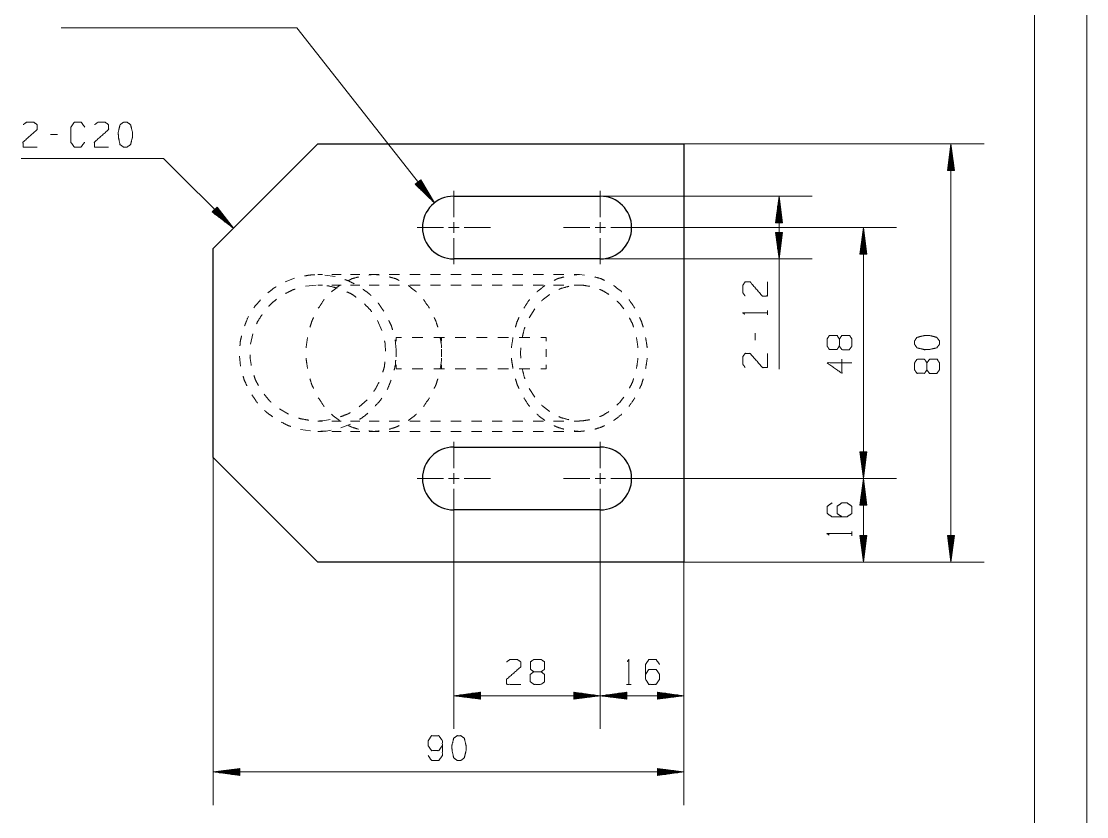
# Model space of a CAD drawing. Header units: millimetres. Extents: x 0 to 420, y 0 to 297.
# Drawn here: x 318.1 to 420, y 139.9 to 216 of the extents above; entities that cross this region are included whole.
import ezdxf

# ---------------------------------------------------------------- set-up
doc = ezdxf.new("R2010")
doc.units = ezdxf.units.MM
doc.layers.add('101', color=7, linetype='Continuous', true_color=0xffffff)

msp = doc.modelspace()

# ---------------------------------------------------------------- linework, layer by layer
at = {"layer": '101', "color": 133, "linetype": 'Continuous', "lineweight": 18}
for p, q in [((420, 0), (420, 297)), ((415, 5), (415, 292))]:
    msp.add_line(p, q, dxfattribs=at)
at = {"layer": '101', "color": 22, "linetype": 'Continuous', "lineweight": 18}
for p, q in [((344.47, 215.33), (321.93, 215.33)), ((357.63, 198.59), (344.47, 215.33)), ((381.49, 204.23), (410.19, 204.23)), ((407.02, 204.23), (406.68, 201.69)), ((406.99, 201.69), (406.99, 204.04)), ((407.35, 201.69), (407.02, 204.23)), ((407.02, 204.23), (407.02, 164.23)), ((407.04, 201.69), (407.04, 204.04)), ((331.74, 202.83), (318.13, 202.83)), ((331.74, 202.83), (338.41, 196.16)), ((406.84, 201.69), (406.84, 202.88)), ((406.89, 201.69), (406.89, 203.27)), ((406.94, 201.69), (406.94, 203.65)), ((407.09, 201.69), (407.09, 203.65)), ((407.14, 201.69), (407.14, 203.27)), ((407.19, 201.69), (407.19, 202.88)), ((406.69, 201.69), (406.69, 201.72)), ((406.69, 201.69), (406.69, 201.72)), ((406.74, 201.69), (406.74, 202.11)), ((406.79, 201.69), (406.79, 202.5)), ((407.25, 201.69), (407.25, 202.5)), ((407.3, 201.69), (407.3, 202.11)), ((407.35, 201.69), (407.35, 201.72)), ((407.35, 201.69), (407.35, 201.72)), ((356.32, 200.79), (355.8, 200.38)), ((356.2, 200.7), (356.94, 199.76)), ((356.24, 200.73), (356.74, 200.1)), ((356.28, 200.76), (356.54, 200.43)), ((356.32, 200.79), (356.34, 200.77)), ((356.32, 200.79), (356.34, 200.77)), ((357.63, 198.59), (356.32, 200.79)), ((406.68, 201.69), (407.35, 201.69)), ((355.8, 200.38), (355.82, 200.36)), ((355.8, 200.38), (355.82, 200.36)), ((355.8, 200.38), (357.63, 198.59)), ((355.84, 200.41), (356.1, 200.09)), ((355.88, 200.45), (356.38, 199.81)), ((355.92, 200.48), (356.66, 199.54)), ((355.96, 200.51), (356.94, 199.27)), ((356, 200.54), (357.21, 199)), ((356.04, 200.57), (357.49, 198.73)), ((356.08, 200.6), (357.53, 198.76)), ((356.12, 200.63), (357.33, 199.09)), ((356.16, 200.67), (357.14, 199.43)), ((373.49, 199.23), (393.75, 199.23)), ((390.58, 199.23), (390.24, 196.69)), ((390.5, 196.69), (390.5, 198.65)), ((390.55, 196.69), (390.55, 199.04)), ((390.91, 196.69), (390.58, 199.23)), ((390.58, 199.23), (390.58, 182.68)), ((390.6, 196.69), (390.6, 199.04)), ((390.66, 196.69), (390.66, 198.65)), ((336.85, 198.19), (336.38, 197.72)), ((336.38, 197.72), (336.4, 197.7)), ((336.38, 197.72), (336.4, 197.7)), ((336.38, 197.72), (338.41, 196.16)), ((336.42, 197.75), (336.71, 197.46)), ((336.45, 197.79), (337.02, 197.22)), ((336.49, 197.83), (337.33, 196.99)), ((336.52, 197.86), (337.64, 196.75)), ((336.56, 197.9), (337.95, 196.51)), ((336.6, 197.93), (338.26, 196.27)), ((336.63, 197.97), (338.29, 196.31)), ((336.67, 198.01), (338.05, 196.62)), ((336.7, 198.04), (337.82, 196.93)), ((336.74, 198.08), (337.58, 197.24)), ((336.78, 198.11), (337.34, 197.55)), ((336.81, 198.15), (337.11, 197.85)), ((338.41, 196.16), (336.85, 198.19)), ((336.85, 198.19), (336.87, 198.16)), ((336.85, 198.19), (336.87, 198.16)), ((390.4, 196.69), (390.4, 197.88)), ((390.45, 196.69), (390.45, 198.27)), ((390.71, 196.69), (390.71, 198.27)), ((390.76, 196.69), (390.76, 197.88)), ((390.24, 196.69), (390.91, 196.69)), ((390.25, 196.69), (390.25, 196.72)), ((390.25, 196.69), (390.25, 196.72)), ((390.3, 196.69), (390.3, 197.11)), ((390.35, 196.69), (390.35, 197.5)), ((390.81, 196.69), (390.81, 197.5)), ((390.86, 196.69), (390.86, 197.11)), ((390.91, 196.69), (390.91, 196.72)), ((390.91, 196.69), (390.91, 196.72)), ((376.99, 196.23), (401.82, 196.23)), ((390.24, 195.77), (390.58, 193.23)), ((390.91, 195.77), (390.24, 195.77)), ((390.25, 195.77), (390.25, 195.74)), ((390.25, 195.77), (390.25, 195.74)), ((390.3, 195.77), (390.3, 195.35)), ((390.35, 195.77), (390.35, 194.97)), ((390.4, 195.77), (390.4, 194.58)), ((390.45, 195.77), (390.45, 194.2)), ((390.5, 195.77), (390.5, 193.81)), ((390.55, 195.77), (390.55, 193.42)), ((390.58, 193.23), (390.91, 195.77)), ((390.6, 195.77), (390.6, 193.42)), ((390.66, 195.77), (390.66, 193.81)), ((390.71, 195.77), (390.71, 194.2)), ((390.76, 195.77), (390.76, 194.58)), ((390.81, 195.77), (390.81, 194.97)), ((390.86, 195.77), (390.86, 195.35)), ((390.91, 195.77), (390.91, 195.74)), ((390.91, 195.77), (390.91, 195.74)), ((398.65, 196.23), (398.31, 193.69)), ((398.57, 193.69), (398.57, 195.65)), ((398.62, 193.69), (398.62, 196.04)), ((398.98, 193.69), (398.65, 196.23)), ((398.65, 172.23), (398.65, 196.23)), ((398.67, 193.69), (398.67, 196.04)), ((398.72, 193.69), (398.72, 195.65)), ((398.47, 193.69), (398.47, 194.88)), ((398.52, 193.69), (398.52, 195.27)), ((398.77, 193.69), (398.77, 195.27)), ((398.82, 193.69), (398.82, 194.88)), ((398.31, 193.69), (398.98, 193.69)), ((398.32, 193.69), (398.32, 193.72)), ((398.32, 193.69), (398.32, 193.72)), ((398.37, 193.69), (398.37, 194.11)), ((398.42, 193.69), (398.42, 194.5)), ((398.88, 193.69), (398.88, 194.5)), ((398.93, 193.69), (398.93, 194.11)), ((398.98, 193.69), (398.98, 193.72)), ((398.98, 193.69), (398.98, 193.72)), ((373.49, 193.23), (393.75, 193.23)), ((336.49, 174.23), (336.49, 140.99)), ((398.98, 174.77), (398.31, 174.77)), ((398.31, 174.77), (398.65, 172.23)), ((398.32, 174.77), (398.32, 174.74)), ((398.32, 174.77), (398.32, 174.74)), ((398.37, 174.77), (398.37, 174.35)), ((398.42, 174.77), (398.42, 173.97)), ((398.47, 174.77), (398.47, 173.58)), ((398.52, 174.77), (398.52, 173.2)), ((398.57, 174.77), (398.57, 172.81)), ((398.62, 174.77), (398.62, 172.42)), ((398.65, 172.23), (398.98, 174.77)), ((398.67, 174.77), (398.67, 172.42)), ((398.72, 174.77), (398.72, 172.81)), ((398.77, 174.77), (398.77, 173.2)), ((398.82, 174.77), (398.82, 173.58)), ((398.88, 174.77), (398.88, 173.97)), ((398.93, 174.77), (398.93, 174.35)), ((398.98, 174.77), (398.98, 174.74)), ((398.98, 174.77), (398.98, 174.74)), ((376.99, 172.23), (401.82, 172.23)), ((376.99, 172.23), (401.82, 172.23)), ((398.65, 172.23), (398.31, 169.69)), ((398.65, 172.23), (398.65, 164.23)), ((398.98, 169.69), (398.65, 172.23)), ((398.52, 169.69), (398.52, 171.27)), ((398.57, 169.69), (398.57, 171.65)), ((398.62, 169.69), (398.62, 172.04)), ((398.67, 169.69), (398.67, 172.04)), ((398.72, 169.69), (398.72, 171.65)), ((398.77, 169.69), (398.77, 171.27)), ((398.42, 169.69), (398.42, 170.5)), ((398.47, 169.69), (398.47, 170.88)), ((398.82, 169.69), (398.82, 170.88)), ((398.88, 169.69), (398.88, 170.5)), ((398.31, 169.69), (398.98, 169.69)), ((398.32, 169.69), (398.32, 169.72)), ((398.32, 169.69), (398.32, 169.72)), ((398.37, 169.69), (398.37, 170.11)), ((398.93, 169.69), (398.93, 170.11)), ((398.98, 169.69), (398.98, 169.72)), ((398.98, 169.69), (398.98, 169.72)), ((359.49, 168.73), (359.49, 148.29)), ((373.49, 168.73), (373.49, 148.29)), ((373.49, 168.73), (373.49, 148.29)), ((398.98, 166.77), (398.31, 166.77)), ((398.31, 166.77), (398.65, 164.23)), ((398.32, 166.77), (398.32, 166.74)), ((398.32, 166.77), (398.32, 166.74)), ((398.37, 166.77), (398.37, 166.35)), ((398.42, 166.77), (398.42, 165.97)), ((398.47, 166.77), (398.47, 165.58)), ((398.52, 166.77), (398.52, 165.2)), ((398.57, 166.77), (398.57, 164.81)), ((398.62, 166.77), (398.62, 164.42)), ((398.65, 164.23), (398.98, 166.77)), ((398.67, 166.77), (398.67, 164.42)), ((398.72, 166.77), (398.72, 164.81)), ((398.77, 166.77), (398.77, 165.2)), ((398.82, 166.77), (398.82, 165.58)), ((398.88, 166.77), (398.88, 165.97)), ((398.93, 166.77), (398.93, 166.35)), ((398.98, 166.77), (398.98, 166.74)), ((398.98, 166.77), (398.98, 166.74)), ((407.35, 166.77), (406.68, 166.77)), ((406.68, 166.77), (407.02, 164.23)), ((406.69, 166.77), (406.69, 166.74)), ((406.69, 166.77), (406.69, 166.74)), ((406.74, 166.77), (406.74, 166.35)), ((406.79, 166.77), (406.79, 165.97)), ((406.84, 166.77), (406.84, 165.58)), ((406.89, 166.77), (406.89, 165.2)), ((406.94, 166.77), (406.94, 164.81)), ((406.99, 166.77), (406.99, 164.42)), ((407.02, 164.23), (407.35, 166.77)), ((407.04, 166.77), (407.04, 164.42)), ((407.09, 166.77), (407.09, 164.81)), ((407.14, 166.77), (407.14, 165.2)), ((407.19, 166.77), (407.19, 165.58)), ((407.25, 166.77), (407.25, 165.97)), ((407.3, 166.77), (407.3, 166.35)), ((407.35, 166.77), (407.35, 166.74)), ((407.35, 166.77), (407.35, 166.74)), ((381.49, 164.23), (410.19, 164.23)), ((381.49, 164.23), (381.49, 148.29)), ((381.49, 164.23), (381.49, 140.99)), ((381.49, 164.23), (401.82, 164.23)), ((362.03, 151.79), (359.49, 151.46)), ((362.03, 151.79), (361.99, 151.79)), ((362.03, 151.79), (361.99, 151.79)), ((362.03, 151.13), (362.03, 151.79)), ((370.95, 151.79), (370.95, 151.13)), ((370.95, 151.79), (370.98, 151.79)), ((373.49, 151.46), (370.95, 151.79)), ((370.95, 151.79), (370.98, 151.79)), ((376.03, 151.79), (373.49, 151.46)), ((376.03, 151.79), (375.99, 151.79)), ((376.03, 151.79), (375.99, 151.79)), ((376.03, 151.13), (376.03, 151.79)), ((381.49, 151.46), (378.95, 151.79)), ((378.95, 151.79), (378.98, 151.79)), ((378.95, 151.79), (378.95, 151.13)), ((378.95, 151.79), (378.98, 151.79)), ((373.49, 151.46), (359.49, 151.46)), ((359.49, 151.46), (362.03, 151.13)), ((362.03, 151.49), (359.68, 151.49)), ((362.03, 151.43), (359.68, 151.43)), ((362.03, 151.54), (360.06, 151.54)), ((362.03, 151.38), (360.06, 151.38)), ((362.03, 151.59), (360.45, 151.59)), ((362.03, 151.33), (360.45, 151.33)), ((362.03, 151.64), (360.84, 151.64)), ((362.03, 151.28), (360.84, 151.28)), ((362.03, 151.69), (361.22, 151.69)), ((362.03, 151.23), (361.22, 151.23)), ((362.03, 151.74), (361.61, 151.74)), ((362.03, 151.18), (361.61, 151.18)), ((362.03, 151.13), (361.99, 151.13)), ((362.03, 151.13), (361.99, 151.13)), ((370.95, 151.74), (371.36, 151.74)), ((370.95, 151.69), (371.75, 151.69)), ((370.95, 151.64), (372.14, 151.64)), ((370.95, 151.59), (372.52, 151.59)), ((370.95, 151.54), (372.91, 151.54)), ((370.95, 151.49), (373.29, 151.49)), ((370.95, 151.13), (373.49, 151.46)), ((370.95, 151.43), (373.29, 151.43)), ((370.95, 151.38), (372.91, 151.38)), ((370.95, 151.33), (372.52, 151.33)), ((370.95, 151.28), (372.14, 151.28)), ((370.95, 151.23), (371.75, 151.23)), ((370.95, 151.18), (371.36, 151.18)), ((370.95, 151.13), (370.98, 151.13)), ((370.95, 151.13), (370.98, 151.13)), ((373.49, 151.46), (381.49, 151.46)), ((373.49, 151.46), (376.03, 151.13)), ((376.03, 151.49), (373.68, 151.49)), ((376.03, 151.43), (373.68, 151.43)), ((376.03, 151.54), (374.06, 151.54)), ((376.03, 151.38), (374.06, 151.38)), ((376.03, 151.59), (374.45, 151.59)), ((376.03, 151.33), (374.45, 151.33)), ((376.03, 151.64), (374.84, 151.64)), ((376.03, 151.28), (374.84, 151.28)), ((376.03, 151.69), (375.22, 151.69)), ((376.03, 151.23), (375.22, 151.23)), ((376.03, 151.74), (375.61, 151.74)), ((376.03, 151.18), (375.61, 151.18)), ((376.03, 151.13), (375.99, 151.13)), ((376.03, 151.13), (375.99, 151.13)), ((378.95, 151.74), (379.36, 151.74)), ((378.95, 151.69), (379.75, 151.69)), ((378.95, 151.64), (380.14, 151.64)), ((378.95, 151.59), (380.52, 151.59)), ((378.95, 151.54), (380.91, 151.54)), ((378.95, 151.49), (381.29, 151.49)), ((378.95, 151.13), (381.49, 151.46)), ((378.95, 151.43), (381.29, 151.43)), ((378.95, 151.38), (380.91, 151.38)), ((378.95, 151.33), (380.52, 151.33)), ((378.95, 151.28), (380.14, 151.28)), ((378.95, 151.23), (379.75, 151.23)), ((378.95, 151.18), (379.36, 151.18)), ((378.95, 151.13), (378.98, 151.13)), ((378.95, 151.13), (378.98, 151.13)), ((339.03, 144.5), (336.49, 144.17)), ((336.49, 144.17), (381.49, 144.17)), ((336.49, 144.17), (339.03, 143.83)), ((339.03, 144.19), (336.68, 144.19)), ((339.03, 144.14), (336.68, 144.14)), ((339.03, 144.25), (337.06, 144.25)), ((339.03, 144.09), (337.06, 144.09)), ((339.03, 144.3), (337.45, 144.3)), ((339.03, 144.04), (337.45, 144.04)), ((339.03, 144.35), (337.84, 144.35)), ((339.03, 143.99), (337.84, 143.99)), ((339.03, 144.4), (338.22, 144.4)), ((339.03, 143.94), (338.22, 143.94)), ((339.03, 144.45), (338.61, 144.45)), ((339.03, 143.89), (338.61, 143.89)), ((339.03, 144.5), (338.99, 144.5)), ((339.03, 144.5), (338.99, 144.5)), ((339.03, 143.84), (338.99, 143.84)), ((339.03, 143.84), (338.99, 143.84)), ((339.03, 143.83), (339.03, 144.5)), ((378.95, 144.5), (378.95, 143.83)), ((378.95, 144.5), (378.98, 144.5)), ((381.49, 144.17), (378.95, 144.5)), ((378.95, 144.5), (378.98, 144.5)), ((378.95, 144.45), (379.36, 144.45)), ((378.95, 144.4), (379.75, 144.4)), ((378.95, 144.35), (380.14, 144.35)), ((378.95, 144.3), (380.52, 144.3)), ((378.95, 144.25), (380.91, 144.25)), ((378.95, 144.19), (381.29, 144.19)), ((378.95, 143.83), (381.49, 144.17)), ((378.95, 144.14), (381.29, 144.14)), ((378.95, 144.09), (380.91, 144.09)), ((378.95, 144.04), (380.52, 144.04)), ((378.95, 143.99), (380.14, 143.99)), ((378.95, 143.94), (379.75, 143.94)), ((378.95, 143.89), (379.36, 143.89)), ((378.95, 143.84), (378.98, 143.84)), ((378.95, 143.84), (378.98, 143.84))]:
    msp.add_line(p, q, dxfattribs=at)
at = {"layer": '101', "color": 72, "linetype": 'Continuous', "lineweight": 18}
for p, q in [((321.59, 205.12), (320.92, 205.12)), ((389.49, 187.87), (389.49, 188.3)), ((388.29, 186.14), (388.29, 185.47)), ((397.55, 166.75), (397.55, 167.17)), ((376, 152.55), (376.43, 152.55))]:
    msp.add_line(p, q, dxfattribs=at)
at = {"layer": '101', "color": 151, "linetype": 'Continuous', "lineweight": 25}
for p, q in [((346.49, 204.23), (336.49, 194.23)), ((346.49, 204.23), (381.49, 204.23)), ((381.49, 204.23), (381.49, 164.23)), ((359.49, 199.23), (373.49, 199.23)), ((336.49, 174.23), (336.49, 194.23)), ((373.49, 193.23), (359.49, 193.23)), ((359.49, 175.23), (373.49, 175.23)), ((336.49, 174.23), (346.49, 164.23)), ((373.49, 169.23), (359.49, 169.23)), ((381.49, 164.23), (346.49, 164.23))]:
    msp.add_line(p, q, dxfattribs=at)
at = {"layer": '101', "color": 151, "linetype": 'Continuous', "lineweight": 18}
for p, q in [((359.49, 197.23), (359.49, 199.73)), ((373.49, 197.23), (373.49, 199.73)), ((359.49, 195.73), (359.49, 196.73)), ((373.49, 195.73), (373.49, 196.73)), ((358.49, 196.23), (355.99, 196.23)), ((358.99, 196.23), (359.99, 196.23)), ((360.49, 196.23), (362.99, 196.23)), ((372.49, 196.23), (369.99, 196.23)), ((372.99, 196.23), (373.99, 196.23)), ((374.49, 196.23), (376.99, 196.23)), ((359.49, 195.23), (359.49, 192.73)), ((373.49, 195.23), (373.49, 192.73)), ((359.49, 173.23), (359.49, 175.73)), ((373.49, 173.23), (373.49, 175.73)), ((358.49, 172.23), (355.99, 172.23)), ((358.99, 172.23), (359.99, 172.23)), ((359.49, 171.73), (359.49, 172.73)), ((360.49, 172.23), (362.99, 172.23)), ((372.49, 172.23), (369.99, 172.23)), ((372.99, 172.23), (373.99, 172.23)), ((373.49, 171.73), (373.49, 172.73)), ((374.49, 172.23), (376.99, 172.23)), ((359.49, 171.23), (359.49, 168.73)), ((373.49, 171.23), (373.49, 168.73))]:
    msp.add_line(p, q, dxfattribs=at)
at = {"layer": '101', "color": 53, "linetype": 'Continuous', "lineweight": 18}
for p, q in [((347.17, 191.68), (348.14, 191.54)), ((351.35, 191.68), (351.84, 191.73)), ((351.84, 191.73), (351.4, 191.73)), ((352.34, 191.73), (351.84, 191.73)), ((351.84, 191.73), (352.34, 191.68)), ((354.3, 191.73), (353.32, 191.73)), ((356.26, 191.73), (355.28, 191.73)), ((358.23, 191.73), (357.25, 191.73)), ((360.19, 191.73), (359.21, 191.73)), ((362.16, 191.73), (361.17, 191.73)), ((364.12, 191.73), (363.14, 191.73)), ((366.08, 191.73), (365.1, 191.73)), ((368.05, 191.73), (367.07, 191.73)), ((370.01, 191.73), (369.03, 191.73)), ((371.49, 191.73), (370.99, 191.73)), ((370.99, 191.68), (371.49, 191.73)), ((371.49, 191.73), (371.98, 191.68)), ((343.35, 191.04), (344.27, 191.38)), ((346.32, 190.72), (345.3, 190.62)), ((351.84, 190.73), (351.4, 190.73)), ((352.34, 190.73), (351.84, 190.73)), ((354.3, 190.73), (353.32, 190.73)), ((356.26, 190.73), (355.28, 190.73)), ((358.23, 190.73), (357.25, 190.73)), ((360.19, 190.73), (359.21, 190.73)), ((362.16, 190.73), (361.17, 190.73)), ((364.12, 190.73), (363.14, 190.73)), ((366.08, 190.73), (365.1, 190.73)), ((368.05, 190.73), (367.07, 190.73)), ((370.01, 190.73), (369.03, 190.73)), ((371.49, 190.73), (370.99, 190.73)), ((366.68, 187.61), (367.22, 188.46)), ((352.61, 186.4), (352.19, 187.33)), ((340.26, 186.08), (340.05, 185.08)), ((353.87, 185.5), (353.97, 184.53)), ((353.99, 185.36), (353.99, 185.73)), ((353.99, 185.73), (354.5, 185.73)), ((355.52, 185.73), (356.54, 185.73)), ((357.57, 185.73), (358.59, 185.73)), ((358.31, 185.73), (358.31, 185.36)), ((359.61, 185.73), (360.63, 185.73)), ((361.66, 185.73), (362.68, 185.73)), ((363.7, 185.73), (364.73, 185.73)), ((365.75, 185.73), (366.77, 185.73)), ((367.8, 185.73), (368.31, 185.73)), ((368.31, 185.36), (368.31, 185.73)), ((353.99, 183.86), (353.99, 184.61)), ((358.31, 184.61), (358.31, 183.86)), ((365.86, 184.23), (365.9, 184.73)), ((368.31, 183.86), (368.31, 184.61)), ((339.1, 182.96), (339, 183.94)), ((365.9, 183.73), (365.86, 184.23)), ((353.99, 182.73), (353.99, 183.11)), ((353.99, 182.73), (354.5, 182.73)), ((355.52, 182.73), (356.54, 182.73)), ((357.57, 182.73), (358.59, 182.73)), ((358.31, 183.11), (358.31, 182.73)), ((359.61, 182.73), (360.63, 182.73)), ((361.66, 182.73), (362.68, 182.73)), ((363.7, 182.73), (364.73, 182.73)), ((365.75, 182.73), (366.77, 182.73)), ((367.8, 182.73), (368.31, 182.73)), ((368.31, 182.73), (368.31, 183.11)), ((367.22, 180), (366.68, 180.85)), ((350.44, 179.08), (351.2, 179.76)), ((342.81, 178.88), (343.69, 178.37)), ((346.66, 177.76), (347.17, 177.77)), ((347.17, 177.77), (347.67, 177.87)), ((349.62, 177.42), (348.7, 177.08)), ((351.4, 177.73), (351.84, 177.73)), ((351.84, 177.73), (352.34, 177.73)), ((353.32, 177.73), (354.3, 177.73)), ((355.28, 177.73), (356.26, 177.73)), ((357.25, 177.73), (358.23, 177.73)), ((359.21, 177.73), (360.19, 177.73)), ((361.17, 177.73), (362.16, 177.73)), ((363.14, 177.73), (364.12, 177.73)), ((365.1, 177.73), (366.08, 177.73)), ((367.07, 177.73), (368.05, 177.73)), ((369.03, 177.73), (370.01, 177.73)), ((370.99, 177.73), (371.49, 177.73)), ((345.8, 176.78), (344.83, 176.92)), ((347.27, 176.77), (346.78, 176.76)), ((347.75, 176.86), (347.27, 176.77)), ((351.4, 176.73), (351.84, 176.73)), ((351.84, 176.73), (352.34, 176.73)), ((353.32, 176.73), (354.3, 176.73)), ((355.28, 176.73), (356.26, 176.73)), ((357.25, 176.73), (358.23, 176.73)), ((359.21, 176.73), (360.19, 176.73)), ((361.17, 176.73), (362.16, 176.73)), ((363.14, 176.73), (364.12, 176.73)), ((365.1, 176.73), (366.08, 176.73)), ((367.07, 176.73), (368.05, 176.73)), ((369.03, 176.73), (370.01, 176.73)), ((370.99, 176.73), (371.49, 176.73))]:
    msp.add_line(p, q, dxfattribs=at)
at = {"layer": '101', "color": 151, "linetype": 'Continuous', "lineweight": 25}
for centre, start, end in [((359.49, 196.23), 90, 270), ((373.49, 196.23), 270, 90), ((359.49, 172.23), 90, 270), ((373.49, 172.23), 270, 90)]:
    msp.add_arc(centre, 3, start, end, dxfattribs=at)
at = {"layer": '101', "color": 22, "linetype": 'Continuous', "lineweight": 18}
msp.add_arc((359.49, 196.23), 3, 81.5476, 90, dxfattribs=at)
at = {"layer": '101', "color": 72, "linetype": 'Continuous', "lineweight": 18}
for points, knots in [([(318.31, 206.07), (318.63, 206.3), (319.32, 206.3), (319.65, 206.07), (319.65, 205.6), (318.29, 204.4), (318.31, 203.92), (319.65, 203.92)], [0, 0, 0.069691, 0.192979, 0.265274, 0.350228, 0.674739, 0.759753, 1, 1]), ([(324.19, 204.4), (323.85, 203.92), (323.2, 203.92), (322.86, 204.4), (322.86, 205.82), (323.2, 206.3), (323.87, 206.3), (324.21, 205.82)], [0, 0, 0.114568, 0.243366, 0.357937, 0.638582, 0.753153, 0.885432, 1, 1]), ([(325.14, 206.07), (325.46, 206.3), (326.15, 206.3), (326.48, 206.07), (326.48, 205.6), (325.12, 204.4), (325.14, 203.92), (326.48, 203.92)], [0, 0, 0.069691, 0.192975, 0.265272, 0.350227, 0.67474, 0.759754, 1, 1]), ([(328.25, 203.92), (328.58, 204.17), (328.76, 204.87), (328.76, 205.35), (328.58, 206.07), (328.25, 206.3), (327.91, 206.3), (327.57, 206.07), (327.4, 205.35), (327.42, 204.87), (327.57, 204.17), (327.91, 203.92), (328.25, 203.92)], [0, 0, 0.067525, 0.183969, 0.260582, 0.380941, 0.446138, 0.500304, 0.565503, 0.685861, 0.762528, 0.878306, 0.945834, 1, 1]), ([(387.34, 189.69), (387.11, 190.01), (387.11, 190.7), (387.34, 191.03), (387.81, 191.03), (389.01, 189.67), (389.49, 189.69), (389.49, 191.03)], [0, 0, 0.069689, 0.192974, 0.265269, 0.350224, 0.674739, 0.759753, 1, 1]), ([(387.31, 187.94), (387.11, 188.08), (389.49, 188.08)], [0, 0, 0.093493, 1, 1]), ([(396.35, 184.89), (396.13, 184.57), (395.4, 184.57), (395.18, 184.89), (395.18, 185.57), (395.4, 185.91), (396.13, 185.91), (396.35, 185.57), (396.35, 184.89), (396.6, 184.55), (397.3, 184.55), (397.55, 184.89), (397.55, 185.57), (397.33, 185.91), (396.6, 185.91), (396.35, 185.57)], [0, 0, 0.047573, 0.136084, 0.18366, 0.267816, 0.317167, 0.405678, 0.455027, 0.539182, 0.590295, 0.675758, 0.726871, 0.811027, 0.860378, 0.948889, 1, 1]), ([(405.92, 185.4), (405.67, 185.73), (404.97, 185.91), (404.5, 185.91), (403.77, 185.73), (403.55, 185.4), (403.55, 185.06), (403.77, 184.73), (404.5, 184.55), (404.97, 184.57), (405.67, 184.73), (405.92, 185.06), (405.92, 185.4)], [0, 0, 0.067524, 0.183969, 0.260583, 0.380944, 0.446139, 0.500306, 0.565501, 0.685862, 0.762529, 0.878309, 0.945833, 1, 1]), ([(387.34, 182.86), (387.11, 183.18), (387.11, 183.87), (387.34, 184.2), (387.81, 184.2), (389.01, 182.84), (389.49, 182.86), (389.49, 184.2)], [0, 0, 0.069692, 0.192977, 0.265269, 0.350224, 0.674739, 0.759753, 1, 1]), ([(396.6, 183.63), (396.6, 182.29), (395.18, 183.3), (397.55, 183.3)], [0, 0, 0.245869, 0.565293, 1, 1]), ([(404.72, 182.61), (404.5, 182.29), (403.77, 182.29), (403.55, 182.61), (403.55, 183.3), (403.77, 183.63), (404.5, 183.63), (404.72, 183.3), (404.72, 182.61), (404.97, 182.27), (405.67, 182.27), (405.92, 182.61), (405.92, 183.3), (405.7, 183.63), (404.97, 183.63), (404.72, 183.3)], [0, 0, 0.047574, 0.136086, 0.183657, 0.267814, 0.317164, 0.405677, 0.45503, 0.539187, 0.590298, 0.675756, 0.726868, 0.811024, 0.860375, 0.948887, 1, 1]), ([(396.6, 168.57), (396.13, 168.89), (396.13, 169.57), (396.6, 169.91), (397.08, 169.91), (397.55, 169.57), (397.55, 168.89), (397.08, 168.57), (395.65, 168.57), (395.18, 168.89), (395.18, 169.57), (395.65, 169.91)], [0, 0, 0.07696, 0.169758, 0.248067, 0.312014, 0.390327, 0.483125, 0.56009, 0.751924, 0.828889, 0.921686, 1, 1]), ([(395.38, 166.82), (395.18, 166.96), (397.55, 166.96)], [0, 0, 0.093491, 1, 1]), ([(364.54, 154.7), (364.86, 154.93), (365.55, 154.93), (365.89, 154.7), (365.89, 154.23), (364.53, 153.03), (364.54, 152.55), (365.89, 152.55)], [0, 0, 0.069694, 0.192979, 0.265274, 0.350228, 0.674739, 0.759752, 1, 1]), ([(367.14, 153.75), (366.82, 153.98), (366.82, 154.7), (367.14, 154.93), (367.83, 154.93), (368.16, 154.7), (368.16, 153.98), (367.83, 153.75), (367.14, 153.75), (366.8, 153.5), (366.8, 152.8), (367.14, 152.55), (367.83, 152.55), (368.16, 152.78), (368.16, 153.5), (367.83, 153.75)], [0, 0, 0.047574, 0.136086, 0.18366, 0.267816, 0.317165, 0.405677, 0.455026, 0.539182, 0.590297, 0.675757, 0.726872, 0.811028, 0.860377, 0.948889, 1, 1]), ([(376.07, 154.73), (376.22, 154.93), (376.22, 152.55)], [0, 0, 0.093495, 1, 1]), ([(377.82, 153.5), (378.14, 153.98), (378.83, 153.98), (379.16, 153.5), (379.16, 153.03), (378.83, 152.55), (378.14, 152.55), (377.82, 153.03), (377.82, 154.45), (378.14, 154.93), (378.83, 154.93), (379.16, 154.45)], [0, 0, 0.076961, 0.169763, 0.248074, 0.312018, 0.39033, 0.483132, 0.560092, 0.751926, 0.828887, 0.921689, 1, 1]), ([(357.04, 145.74), (357.36, 145.26), (358.05, 145.26), (358.39, 145.74), (358.39, 147.16), (358.05, 147.64), (357.36, 147.64), (357.04, 147.16), (357.03, 146.69), (357.36, 146.21), (358.05, 146.21), (358.39, 146.69)], [0, 0, 0.076857, 0.169526, 0.247729, 0.439297, 0.5175, 0.610168, 0.687026, 0.750926, 0.829129, 0.921797, 1, 1]), ([(360.15, 145.26), (360.49, 145.51), (360.66, 146.21), (360.66, 146.69), (360.49, 147.41), (360.15, 147.64), (359.82, 147.64), (359.48, 147.41), (359.3, 146.69), (359.32, 146.21), (359.48, 145.51), (359.82, 145.26), (360.15, 145.26)], [0, 0, 0.067525, 0.183972, 0.260585, 0.380946, 0.446143, 0.500306, 0.565503, 0.685864, 0.76253, 0.878312, 0.945837, 1, 1])]:
    msp.add_open_spline(points, degree=1, knots=knots, dxfattribs=at)
at = {"layer": '101', "color": 53, "linetype": 'Continuous', "lineweight": 18}
for points, knots in [([(345.22, 191.6), (345.7, 191.69), (346.19, 191.7)], [0, 0, 0.500016, 1, 1]), ([(341.71, 189.98), (342.25, 190.42), (342.49, 190.56)], [0, 0, 0.710547, 1, 1]), ([(348.33, 190.44), (347.55, 190.64), (347.33, 190.66)], [0, 0, 0.785698, 1, 1]), ([(347.78, 190.07), (347.86, 190.15), (348.56, 190.68)], [0, 0, 0.113805, 1, 1]), ([(349.08, 191.25), (349.35, 191.16), (349.97, 190.85)], [0, 0, 0.289441, 1, 1]), ([(349.43, 191.17), (349.74, 191.33), (350.37, 191.51)], [0, 0, 0.341291, 1, 1]), ([(353.32, 191.51), (353.95, 191.33), (354.26, 191.17)], [0, 0, 0.658709, 1, 1]), ([(355.13, 190.68), (355.83, 190.15), (355.91, 190.07)], [0, 0, 0.886195, 1, 1]), ([(367.42, 190.07), (367.5, 190.15), (368.2, 190.68)], [0, 0, 0.113805, 1, 1]), ([(369.07, 191.17), (369.38, 191.33), (370.01, 191.51)], [0, 0, 0.341291, 1, 1]), ([(369.54, 190.31), (369.75, 190.41), (370.49, 190.61)], [0, 0, 0.230011, 1, 1]), ([(371.49, 190.71), (371.74, 190.73), (372.48, 190.61)], [0, 0, 0.251511, 1, 1]), ([(372.96, 191.51), (373.59, 191.33), (373.9, 191.17)], [0, 0, 0.658709, 1, 1]), ([(374.77, 190.68), (375.48, 190.15), (375.55, 190.07)], [0, 0, 0.886195, 1, 1]), ([(344.32, 190.34), (344.11, 190.28), (343.39, 189.92)], [0, 0, 0.214282, 1, 1]), ([(350.15, 189.57), (349.74, 189.86), (349.27, 190.08)], [0, 0, 0.500007, 1, 1]), ([(350.8, 190.34), (351.44, 189.86), (351.57, 189.73)], [0, 0, 0.815768, 1, 1]), ([(367.88, 189.21), (367.98, 189.31), (368.66, 189.84)], [0, 0, 0.141785, 1, 1]), ([(373.43, 190.31), (373.7, 190.21), (374.31, 189.83)], [0, 0, 0.283368, 1, 1]), ([(340.37, 188.55), (340.47, 188.71), (341, 189.31)], [0, 0, 0.184211, 1, 1]), ([(342.54, 189.37), (342.14, 189.06), (341.79, 188.69)], [0, 0, 0.499994, 1, 1]), ([(346.53, 188.51), (347.07, 189.31), (347.09, 189.34)], [0, 0, 0.961271, 1, 1]), ([(351.63, 188.18), (351.51, 188.36), (350.94, 188.93)], [0, 0, 0.214288, 1, 1]), ([(352.25, 189.02), (352.3, 188.97), (352.81, 188.22)], [0, 0, 0.078964, 1, 1]), ([(356.6, 189.34), (356.62, 189.31), (357.16, 188.51)], [0, 0, 0.038701, 1, 1]), ([(366.17, 188.51), (366.71, 189.31), (366.73, 189.34)], [0, 0, 0.96127, 1, 1]), ([(375.08, 189.2), (375.38, 188.93), (375.74, 188.45)], [0, 0, 0.396516, 1, 1]), ([(376.24, 189.34), (376.26, 189.31), (376.8, 188.51)], [0, 0, 0.03873, 1, 1]), ([(339.47, 186.82), (339.81, 187.65), (339.85, 187.72)], [0, 0, 0.921049, 1, 1]), ([(341.15, 187.9), (340.72, 187.23), (340.63, 187.02)], [0, 0, 0.785725, 1, 1]), ([(345.73, 186.69), (345.9, 187.24), (346.08, 187.63)], [0, 0, 0.577924, 1, 1]), ([(357.61, 187.63), (357.79, 187.24), (357.96, 186.69)], [0, 0, 0.422073, 1, 1]), ([(365.37, 186.69), (365.54, 187.24), (365.72, 187.63)], [0, 0, 0.577912, 1, 1]), ([(376.27, 187.6), (376.56, 187.05), (376.68, 186.69)], [0, 0, 0.617305, 1, 1]), ([(377.25, 187.63), (377.43, 187.24), (377.6, 186.69)], [0, 0, 0.422073, 1, 1]), ([(353.27, 187.36), (353.52, 186.82), (353.63, 186.45)], [0, 0, 0.605251, 1, 1]), ([(366.03, 185.72), (366.22, 186.52), (366.29, 186.69)], [0, 0, 0.812819, 1, 1]), ([(339.04, 184.92), (339.06, 185.3), (339.2, 185.88)], [0, 0, 0.394737, 1, 1]), ([(345.37, 184.73), (345.37, 184.85), (345.5, 185.72)], [0, 0, 0.119714, 1, 1]), ([(352.96, 184.4), (352.91, 185.2), (352.86, 185.41)], [0, 0, 0.785716, 1, 1]), ([(358.19, 185.72), (358.32, 184.85), (358.32, 184.73)], [0, 0, 0.880286, 1, 1]), ([(365.01, 184.73), (365.01, 184.85), (365.14, 185.72)], [0, 0, 0.119714, 1, 1]), ([(376.95, 185.72), (377.09, 184.81), (377.09, 184.73)], [0, 0, 0.918921, 1, 1]), ([(377.83, 185.72), (377.96, 184.85), (377.96, 184.73)], [0, 0, 0.880286, 1, 1]), ([(340, 184.06), (340, 183.84), (340.12, 183.05)], [0, 0, 0.214292, 1, 1]), ([(345.5, 182.74), (345.37, 183.61), (345.37, 183.73)], [0, 0, 0.880288, 1, 1]), ([(352.69, 182.39), (352.84, 182.88), (352.9, 183.39)], [0, 0, 0.499995, 1, 1]), ([(353.93, 183.55), (353.91, 183.16), (353.78, 182.58)], [0, 0, 0.394726, 1, 1]), ([(358.32, 183.73), (358.32, 183.61), (358.19, 182.74)], [0, 0, 0.119711, 1, 1]), ([(365.14, 182.74), (365.01, 183.61), (365.01, 183.73)], [0, 0, 0.880289, 1, 1]), ([(377.09, 183.73), (377.09, 183.65), (376.95, 182.74)], [0, 0, 0.081079, 1, 1]), ([(377.96, 183.73), (377.96, 183.61), (377.83, 182.74)], [0, 0, 0.119711, 1, 1]), ([(366.29, 181.77), (366.22, 181.95), (366.03, 182.74)], [0, 0, 0.187162, 1, 1]), ([(339.7, 181.1), (339.45, 181.64), (339.34, 182.01)], [0, 0, 0.605277, 1, 1]), ([(340.38, 182.07), (340.55, 181.59), (340.8, 181.14)], [0, 0, 0.500007, 1, 1]), ([(346.08, 180.84), (345.9, 181.22), (345.73, 181.77)], [0, 0, 0.422067, 1, 1]), ([(351.83, 180.56), (351.96, 180.73), (352.33, 181.44)], [0, 0, 0.214285, 1, 1]), ([(353.5, 181.64), (353.16, 180.81), (353.12, 180.74)], [0, 0, 0.921037, 1, 1]), ([(357.96, 181.77), (357.79, 181.22), (357.61, 180.84)], [0, 0, 0.577935, 1, 1]), ([(365.72, 180.84), (365.54, 181.22), (365.37, 181.77)], [0, 0, 0.42208, 1, 1]), ([(376.68, 181.78), (376.56, 181.41), (376.27, 180.86)], [0, 0, 0.382688, 1, 1]), ([(377.6, 181.77), (377.43, 181.22), (377.25, 180.84)], [0, 0, 0.577935, 1, 1]), ([(340.72, 179.44), (340.67, 179.5), (340.16, 180.24)], [0, 0, 0.078951, 1, 1]), ([(341.35, 180.29), (341.86, 179.67), (342.02, 179.53)], [0, 0, 0.78572, 1, 1]), ([(347.09, 179.12), (347.07, 179.15), (346.53, 179.95)], [0, 0, 0.038729, 1, 1]), ([(352.6, 179.91), (352.5, 179.76), (351.98, 179.16)], [0, 0, 0.184205, 1, 1]), ([(357.16, 179.95), (356.62, 179.15), (356.6, 179.12)], [0, 0, 0.961299, 1, 1]), ([(366.73, 179.12), (366.71, 179.15), (366.17, 179.95)], [0, 0, 0.03873, 1, 1]), ([(375.74, 180.02), (375.38, 179.53), (375.08, 179.26)], [0, 0, 0.603475, 1, 1]), ([(376.8, 179.95), (376.26, 179.15), (376.24, 179.12)], [0, 0, 0.96127, 1, 1]), ([(342.17, 178.13), (341.53, 178.6), (341.4, 178.73)], [0, 0, 0.815798, 1, 1]), ([(348.56, 177.78), (347.86, 178.31), (347.78, 178.4)], [0, 0, 0.886195, 1, 1]), ([(348.65, 178.13), (349.39, 178.42), (349.58, 178.53)], [0, 0, 0.785708, 1, 1]), ([(351.27, 178.48), (350.73, 178.04), (350.48, 177.9)], [0, 0, 0.710535, 1, 1]), ([(355.91, 178.4), (355.83, 178.31), (355.13, 177.78)], [0, 0, 0.113805, 1, 1]), ([(368.2, 177.78), (367.5, 178.31), (367.42, 178.4)], [0, 0, 0.886195, 1, 1]), ([(368.66, 178.63), (367.98, 179.15), (367.88, 179.26)], [0, 0, 0.8582, 1, 1]), ([(374.31, 178.63), (373.7, 178.25), (373.43, 178.15)], [0, 0, 0.716632, 1, 1]), ([(375.55, 178.4), (375.48, 178.31), (374.77, 177.78)], [0, 0, 0.113805, 1, 1]), ([(343.9, 177.21), (343.63, 177.3), (343.01, 177.62)], [0, 0, 0.28948, 1, 1]), ([(344.64, 178.01), (344.85, 177.94), (345.64, 177.81)], [0, 0, 0.214292, 1, 1]), ([(350.37, 176.95), (349.74, 177.14), (349.43, 177.29)], [0, 0, 0.658715, 1, 1]), ([(354.26, 177.29), (353.95, 177.14), (353.32, 176.95)], [0, 0, 0.341285, 1, 1]), ([(370.01, 176.95), (369.38, 177.14), (369.07, 177.29)], [0, 0, 0.658715, 1, 1]), ([(370.49, 177.85), (369.75, 178.05), (369.54, 178.15)], [0, 0, 0.76998, 1, 1]), ([(372.48, 177.85), (371.74, 177.74), (371.49, 177.75)], [0, 0, 0.74849, 1, 1]), ([(373.9, 177.29), (373.59, 177.14), (372.96, 176.95)], [0, 0, 0.341285, 1, 1]), ([(352.34, 176.78), (351.84, 176.73), (351.35, 176.78)], [0, 0, 0.500021, 1, 1]), ([(371.98, 176.78), (371.49, 176.73), (370.99, 176.78)], [0, 0, 0.500021, 1, 1])]:
    msp.add_open_spline(points, degree=1, knots=knots, dxfattribs=at)
for points in [[(346.93, 191.73), (346.49, 191.73)], [(348.72, 191.73), (347.83, 191.73)], [(350.5, 191.73), (349.61, 191.73)], [(346.93, 190.73), (346.49, 190.73)], [(348.72, 190.73), (347.83, 190.73)], [(350.5, 190.73), (349.61, 190.73)], [(346.49, 177.73), (346.93, 177.73)], [(347.83, 177.73), (348.72, 177.73)], [(349.61, 177.73), (350.5, 177.73)], [(346.49, 176.73), (346.93, 176.73)], [(347.83, 176.73), (348.72, 176.73)], [(349.61, 176.73), (350.5, 176.73)]]:
    msp.add_open_spline(points, degree=1, dxfattribs=at)

doc.saveas('drawing.dxf')
